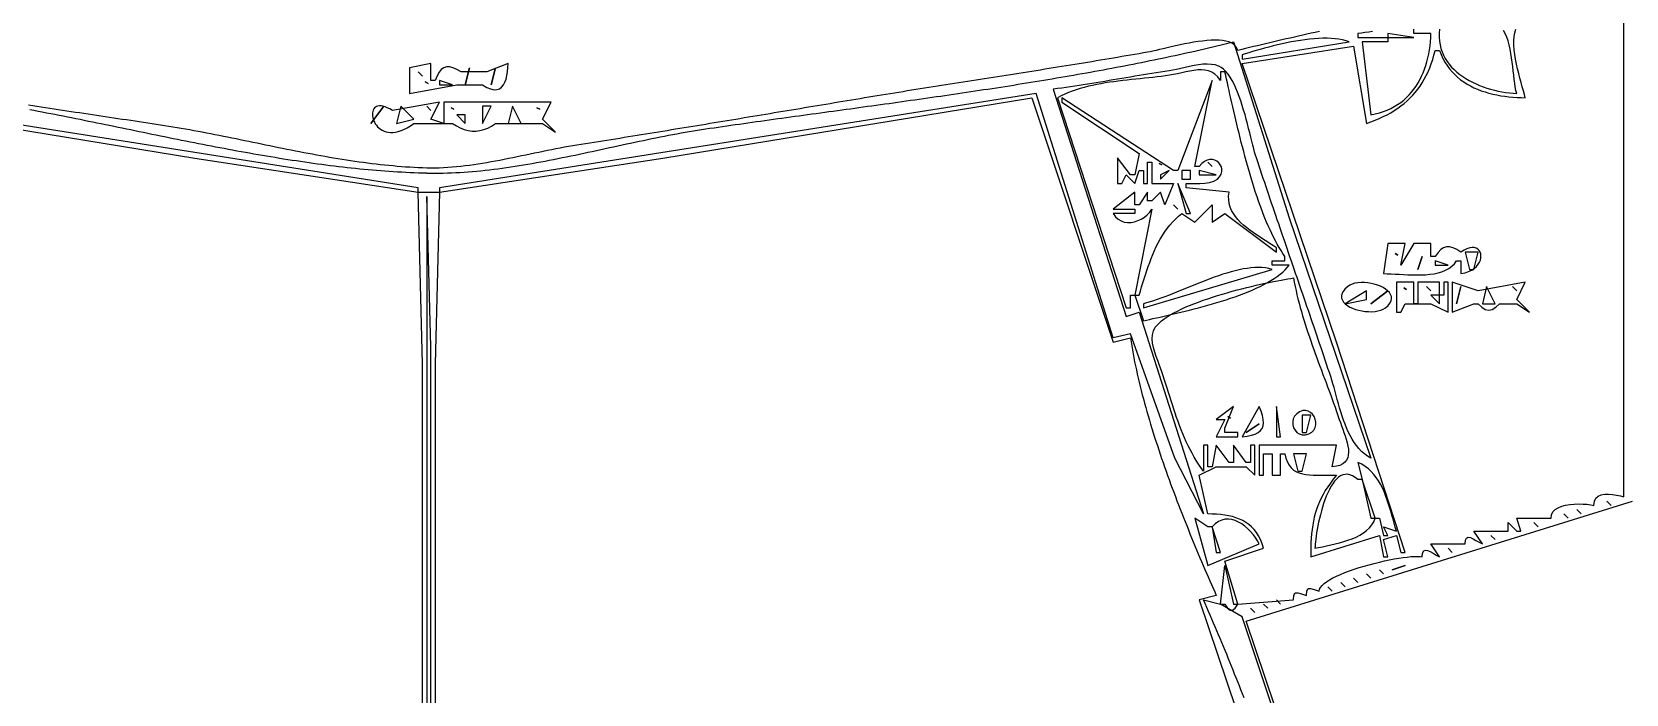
# Model space of a CAD drawing. Extents: x 0 to 1224, y 0 to 792.
# Drawn here: x 553 to 924.5, y 396 to 550.3 of the extents above; entities that cross this region are included whole.
import ezdxf

# ---------------------------------------------------------------- set-up
doc = ezdxf.new("R2010")
doc.units = 0
doc.layers.add('C7', color=7, linetype='CONTINUOUS')

msp = doc.modelspace()

# ---------------------------------------------------------------- linework, layer by layer
at = {"layer": 'C7'}
for points in [[(853.6667, 358), (835, 414), (830, 417), (831, 417), (831.6364, 416.0371), (832.2182, 415.5556), (832.7817, 415.5556), (833.3635, 416.0371), (834, 417), (847, 418), (847.0994, 419.0983), (847.4182, 419.5813), (847.9874, 419.6151), (848.8377, 419.3659), (850, 419), (850.0994, 420.0983), (850.4183, 420.5813), (850.9875, 420.6151), (851.8378, 420.3659), (853, 420), (853.0743, 420.4325), (853.2909, 420.8699), (853.6399, 421.3101), (854.1118, 421.7515), (854.6967, 422.1922), (855.385, 422.6304), (856.1669, 423.0644), (857.0327, 423.4922), (857.9726, 423.9122), (858.9771, 424.3225), (860.0363, 424.7214), (861.1405, 425.1069), (862.28, 425.4774), (863.4451, 425.831), (864.6261, 426.1659), (865.8132, 426.4803), (866.9968, 426.7724), (868.167, 427.0405), (869.3142, 427.2826), (870.4288, 427.4971), (871.5008, 427.6821), (872.5207, 427.8357), (873.4787, 427.9563), (874.365, 428.0421), (875.1701, 428.0911), (875.884, 428.1016), (876.4972, 428.0718), (877, 428), (877.0881, 428.8893), (877.3379, 429.3845), (877.7275, 429.5554), (878.2347, 429.4723), (878.8375, 429.2051), (879.514, 428.8239), (880.2422, 428.3989), (881, 428), (879, 431), (887, 431), (887.0881, 431.8893), (887.3379, 432.3845), (887.7275, 432.5554), (888.2347, 432.4723), (888.8375, 432.2051), (889.514, 431.8239), (890.2422, 431.3989), (891, 431), (889, 434), (897, 434), (897, 436), (899, 434), (900, 434), (899, 437), (907, 437), (907.1195, 437.7921), (907.4582, 438.4578), (907.9857, 439.0062), (908.6718, 439.446), (909.4864, 439.7864), (910.3991, 440.0361), (911.3798, 440.2043), (912.3984, 440.2997), (913.4244, 440.3314), (914.4278, 440.3084), (915.3784, 440.2395), (916.2458, 440.1337), (917, 440), (917.1242, 440.9392), (917.4729, 441.641), (918.0099, 442.1328), (918.699, 442.442), (919.504, 442.596), (920.3886, 442.6224), (921.3167, 442.5485), (922.2521, 442.4018), (923.1586, 442.2098), (924, 442), (924, 557)], [(853.0487, 550.444), (852.0659, 550.228), (851.0857, 550.0109), (850.1082, 549.793), (849.1335, 549.5742), (848.1618, 549.3546), (847.1931, 549.1343), (846.2276, 548.9132), (845.2652, 548.6915), (844.3061, 548.4692), (843.3504, 548.2464), (842.3982, 548.0231), (841.4495, 547.7993), (840.5046, 547.5752), (839.5633, 547.3507), (838.6259, 547.126), (837.6925, 546.901), (836.7631, 546.6758), (835.8378, 546.4506), (834.9167, 546.2253), (834, 546), (833.8073, 546.5644), (833.497, 547.0436), (833.0779, 547.4426), (832.5582, 547.766), (831.9467, 548.0189), (831.2518, 548.206), (830.4821, 548.3322), (829.6461, 548.4023), (828.7524, 548.4212), (827.8095, 548.3938), (826.8259, 548.3249), (825.8102, 548.2194), (824.7709, 548.082), (823.7166, 547.9177), (822.6557, 547.7313), (821.597, 547.5277), (820.5487, 547.3117), (819.5197, 547.0882), (818.5182, 546.862), (817.553, 546.6379), (816.6325, 546.4209), (815.7653, 546.2158), (814.9599, 546.0274), (814.2248, 545.8605), (813.5687, 545.7202), (813, 545.6111)], [(857.6666, 460), (857.9126, 459.2916), (858.1847, 458.5469), (858.4704, 457.7748), (858.7573, 456.9843), (859.0332, 456.1842), (859.2857, 455.3837), (859.5025, 454.5916), (859.6712, 453.8169), (859.7794, 453.0685), (859.815, 452.3556), (859.7654, 451.6869), (859.6185, 451.0715), (859.3618, 450.5183), (858.9829, 450.0364), (858.4697, 449.6346), (857.8097, 449.322), (856.9905, 449.1074), (856, 449), (857, 454), (839, 454), (839, 447), (840, 447), (840, 452), (842, 452), (842, 447), (844, 447), (844, 452), (845, 452), (845.2355, 450.9591), (845.5627, 450.0744), (845.9751, 449.3334), (846.466, 448.7235), (847.0289, 448.2321), (847.6572, 447.8466), (848.3442, 447.5544), (849.0835, 447.343), (849.8684, 447.1998), (850.6923, 447.1122), (851.5487, 447.0677), (852.431, 447.0536), (853.3326, 447.0574), (854.2468, 447.0665), (855.1672, 447.0684), (856.0871, 447.0504), (857, 447), (856.2591, 446.0913), (855.5802, 445.1946), (854.9607, 444.3072), (854.3979, 443.4264), (853.8893, 442.5494), (853.4324, 441.6735), (853.0244, 440.796), (852.6628, 439.9142), (852.345, 439.0253), (852.0685, 438.1265), (851.8306, 437.2153), (851.6287, 436.2888), (851.4603, 435.3443), (851.3227, 434.3791), (851.2134, 433.3904), (851.1298, 432.3756), (851.0692, 431.3318), (851.0291, 430.2565), (851.0069, 429.1467), (851, 428), (867, 433), (868, 428), (869, 428), (868, 432), (871, 433), (872, 429), (873, 429), (857.0031, 478), (835, 543), (861, 547), (864, 529), (865.0244, 529.3652), (866.0154, 529.7508), (866.9732, 530.1576), (867.898, 530.5864), (868.7899, 531.0379), (869.649, 531.5128), (870.4757, 532.012), (871.27, 532.5361), (872.0322, 533.086), (872.7624, 533.6624), (873.4608, 534.266), (874.1275, 534.8975), (874.7629, 535.5579), (875.3669, 536.2477), (875.9399, 536.9679), (876.482, 537.719), (876.9934, 538.5019), (877.4742, 539.3174), (877.9247, 540.1661), (878.345, 541.0489), (878.7353, 541.9665), (879.0957, 542.9196), (879.4265, 543.9091), (879.7279, 544.9356), (880, 546), (881, 546), (881.3731, 545.0468), (881.7951, 544.1462), (882.2637, 543.2967), (882.7769, 542.4972), (883.3325, 541.7463), (883.9283, 541.0429), (884.5622, 540.3857), (885.2321, 539.7734), (885.9357, 539.2047), (886.6711, 538.6785), (887.4361, 538.1934), (888.2284, 537.7481), (889.046, 537.3416), (889.8867, 536.9723), (890.7484, 536.6393), (891.6289, 536.341), (892.5262, 536.0764), (893.438, 535.8442), (894.3622, 535.643), (895.2967, 535.4717), (896.2394, 535.3289), (897.1881, 535.2135), (898.1406, 535.1241), (899.0948, 535.0596), (900.0487, 535.0186), (901, 535), (900.8026, 535.7657), (900.571, 536.6168), (900.3142, 537.5414), (900.0412, 538.5279), (899.761, 539.5647), (899.4826, 540.6401), (899.215, 541.7424), (898.9673, 542.86), (898.7484, 543.9813), (898.5674, 545.0945), (898.4332, 546.188), (898.3549, 547.2502), (898.3416, 548.2694), (898.4021, 549.2339), (898.5455, 550.132), (898.7809, 550.9522)], [(862, 550), (862, 549), (869, 549), (869, 548), (863, 548), (865, 531), (866.0181, 531.2119), (866.9938, 531.4704), (867.9276, 531.774), (868.8199, 532.1213), (869.6712, 532.5109), (870.482, 532.9416), (871.2527, 533.4118), (871.9837, 533.9203), (872.6757, 534.4656), (873.3289, 535.0465), (873.9439, 535.6614), (874.5212, 536.309), (875.0612, 536.988), (875.5643, 537.697), (876.031, 538.4346), (876.4619, 539.1994), (876.8573, 539.9901), (877.2177, 540.8052), (877.5436, 541.6434), (877.8355, 542.5034), (878.0938, 543.3837), (878.3189, 544.283), (878.5114, 545.1998), (878.6716, 546.1329), (878.8002, 547.0808), (878.8974, 548.0422), (878.9639, 549.0157), (879, 550), (875, 550), (875, 551)], [(865.393, 550.4516), (864.5094, 550.3044), (863.6483, 550.1787), (862.8113, 550.0765), (862, 550)], [(869, 550), (869, 549), (875, 549), (869, 550)], [(881, 551), (880.9229, 550.0254), (880.9224, 549.0854), (880.9953, 548.1798), (881.1383, 547.3084), (881.3482, 546.4711), (881.6218, 545.6675), (881.9561, 544.8976), (882.3476, 544.161), (882.7933, 543.4577), (883.29, 542.7873), (883.8344, 542.1498), (884.4234, 541.5448), (885.0538, 540.9722), (885.7223, 540.4319), (886.4257, 539.9235), (887.161, 539.4469), (887.9248, 539.0019), (888.714, 538.5883), (889.5254, 538.2059), (890.3558, 537.8544), (891.2019, 537.5338), (892.0607, 537.2437), (892.9288, 536.984), (893.8031, 536.7545), (894.6804, 536.555), (895.5575, 536.3852), (896.4312, 536.245), (897.2983, 536.1342), (898.1556, 536.0526), (899, 536), (898.8313, 536.7158), (898.6844, 537.5082), (898.554, 538.3665), (898.4347, 539.28), (898.3214, 540.2383), (898.2086, 541.2306), (898.0912, 542.2465), (897.9639, 543.2752), (897.8213, 544.3062), (897.6582, 545.329), (897.4693, 546.3328), (897.2493, 547.3071), (896.993, 548.2414), (896.6951, 549.1249), (896.3502, 549.9471), (895.9531, 550.6975)], [(710, 527.7283), (710.9822, 527.8726), (711.9653, 528.0164), (712.9491, 528.1596), (713.9336, 528.3024), (714.9189, 528.4446), (715.9048, 528.5864), (716.8915, 528.7277), (717.8788, 528.8685), (718.8668, 529.009), (719.8555, 529.1491), (720.8448, 529.2888), (721.8347, 529.4281), (722.8252, 529.5671), (723.8163, 529.7058), (724.808, 529.8443), (725.8002, 529.9825), (726.793, 530.1204), (727.7862, 530.2581), (728.7801, 530.3956), (729.7744, 530.533), (730.7692, 530.6701), (731.7644, 530.8072), (732.7601, 530.9441), (733.7563, 531.081), (734.7529, 531.2178), (735.7498, 531.3545), (736.7472, 531.4912), (737.745, 531.6279), (738.7431, 531.7647), (739.7415, 531.9014), (740.7403, 532.0383), (741.7395, 532.1752), (742.7389, 532.3122), (743.7386, 532.4493), (744.7386, 532.5866), (745.7388, 532.7241), (746.7393, 532.8617), (747.74, 532.9996), (748.7409, 533.1376), (749.742, 533.276), (750.7433, 533.4146), (751.7447, 533.5535), (752.7464, 533.6927), (753.7481, 533.8323), (754.75, 533.9722), (755.752, 534.1125), (756.754, 534.2532), (757.7562, 534.3944), (758.7584, 534.536), (759.7606, 534.678), (760.7629, 534.8206), (761.7652, 534.9636), (762.7675, 535.1072), (763.7698, 535.2514), (764.7721, 535.3961), (765.7743, 535.5414), (766.7765, 535.6873), (767.7786, 535.8339), (768.7806, 535.9812), (769.7825, 536.1291), (770.7842, 536.2777), (771.7859, 536.4271), (772.7874, 536.5772), (773.7887, 536.728), (774.7899, 536.8797), (775.7908, 537.0322), (776.7916, 537.1855), (777.7921, 537.3396), (778.7924, 537.4947), (779.7924, 537.6506), (780.7922, 537.8075), (781.7917, 537.9653), (782.7908, 538.124), (783.7897, 538.2838), (784.7882, 538.4445), (785.7864, 538.6063), (786.7843, 538.7691), (787.7817, 538.933), (788.7788, 539.098), (789.7755, 539.2641), (790.7717, 539.4313), (791.7675, 539.5997), (792.7629, 539.7693), (793.7578, 539.94), (794.7522, 540.112), (795.7461, 540.2852), (796.7395, 540.4597), (797.7324, 540.6355), (798.7248, 540.8126), (799.7166, 540.991), (800.7078, 541.1707), (801.6984, 541.3519), (802.6885, 541.5344), (803.6779, 541.7183), (804.6667, 541.9037), (805.6548, 542.0905), (806.6423, 542.2788), (807.6291, 542.4686), (808.6152, 542.6599), (809.6007, 542.8528), (810.5854, 543.0472), (811.5693, 543.2432), (812.5525, 543.4408), (813.535, 543.6401), (814.5166, 543.841), (815.4975, 544.0435), (816.4776, 544.2478), (817.4568, 544.4538), (818.4352, 544.6615), (819.4127, 544.8709), (820.3894, 545.0822), (821.3652, 545.2952), (822.34, 545.5101), (823.314, 545.7268), (824.287, 545.9454), (825.2591, 546.1658), (826.2303, 546.3882), (827.2004, 546.6125), (828.1696, 546.8387), (829.1377, 547.0669), (830.1048, 547.2971), (831.0709, 547.5294), (832.036, 547.7636), (833, 548), (846, 507), (865, 451), (864.2328, 451.462), (863.5185, 451.9902), (862.8543, 452.5799), (862.2372, 453.2263), (861.6644, 453.9248), (861.133, 454.6705), (860.6402, 455.4588), (860.1831, 456.2849), (859.7589, 457.1442), (859.3646, 458.0317), (858.9975, 458.943), (858.6546, 459.8731), (858.3332, 460.8174), (858.0303, 461.7712), (857.7431, 462.7297), (857.4687, 463.6881), (857.2042, 464.6419), (856.9469, 465.5861), (856.6938, 466.5162), (856.4421, 467.4274), (856.1889, 468.3148), (855.9314, 469.174), (855.6667, 470)], [(835, 545), (835, 544), (860, 548), (859.2405, 548.2605), (858.433, 548.4709), (857.5815, 548.6337), (856.6899, 548.7512), (855.7622, 548.8261), (854.8024, 548.8609), (853.8145, 548.8581), (852.8025, 548.8202), (851.7703, 548.7496), (850.7219, 548.649), (849.6614, 548.5208), (848.5926, 548.3676), (847.5197, 548.1918), (846.4465, 547.9961), (845.377, 547.7828), (844.3153, 547.5545), (843.2653, 547.3137), (842.231, 547.063), (841.2164, 546.8048), (840.2255, 546.5416), (839.2622, 546.2761), (838.3305, 546.0106), (837.4345, 545.7478), (836.5781, 545.49), (835.7652, 545.2399), (835, 545)], [(641, 542), (641, 536), (652, 538), (658, 538), (659.0089, 537.4044), (659.9035, 537.0343), (660.6899, 536.8727), (661.3745, 536.9026), (661.9636, 537.1072), (662.4637, 537.4694), (662.8809, 537.9725), (663.2216, 538.5994), (663.4923, 539.3333), (663.6991, 540.1572), (663.8484, 541.0543), (663.9466, 542.0075), (664, 543), (659, 541), (658, 541), (653, 541), (652.0198, 541.5918), (651.133, 541.9894), (650.3331, 542.1886), (649.6136, 542.1857), (648.9682, 541.9765), (648.3906, 541.5573), (647.8742, 540.9241), (647.4128, 540.073), (647, 539), (646, 539), (646, 543), (641, 542)], [(813, 545.611), (812.0026, 545.436), (811.0051, 545.262), (810.0073, 545.0889), (809.0094, 544.9166), (808.0113, 544.7453), (807.0131, 544.5748), (806.0146, 544.4051), (805.0161, 544.2362), (804.0173, 544.068), (803.0184, 543.9006), (802.0194, 543.7339), (801.0202, 543.568), (800.0209, 543.4026), (799.0214, 543.2379), (798.0218, 543.0739), (797.0222, 542.9104), (796.0223, 542.7475), (795.0224, 542.5851), (794.0224, 542.4233), (793.0223, 542.2619), (792.0221, 542.101), (791.0217, 541.9406), (790.0214, 541.7805), (789.0209, 541.6209), (788.0203, 541.4616), (787.0197, 541.3027), (786.0191, 541.1441), (785.0183, 540.9858), (784.0175, 540.8278), (783.0167, 540.67), (782.0158, 540.5124), (781.0149, 540.355), (780.014, 540.1978), (779.013, 540.0408), (778.012, 539.8839), (777.011, 539.727), (776.01, 539.5702), (775.009, 539.4135), (774.0079, 539.2568), (773.0069, 539.1001), (772.0059, 538.9434), (771.0049, 538.7866), (770.0039, 538.6298), (769.003, 538.4728), (768.002, 538.3157), (767.0012, 538.1585), (766.0003, 538.0011), (764.9995, 537.8434), (763.9988, 537.6856), (762.9981, 537.5275), (761.9974, 537.3691), (760.9969, 537.2105), (759.9964, 537.0515), (758.996, 536.8921), (757.9956, 536.7324), (756.9954, 536.5723), (755.9952, 536.4118), (754.9952, 536.2508), (753.9952, 536.0893), (752.9954, 535.9274), (751.9957, 535.7649), (750.996, 535.6019), (749.9966, 535.4383), (748.9972, 535.2741), (747.998, 535.1093), (746.9989, 534.9438), (746, 534.7777), (745.0002, 534.611), (744.0005, 534.4443), (743.0007, 534.2776), (742.001, 534.1108), (741.0014, 533.944), (740.0017, 533.7772), (739.002, 533.6104), (738.0024, 533.4436), (737.0028, 533.2768), (736.0031, 533.1099), (735.0035, 532.9431), (734.0039, 532.7763), (733.0043, 532.6095), (732.0047, 532.4428), (731.0051, 532.276), (730.0055, 532.1093), (729.0059, 531.9427), (728.0063, 531.7761), (727.0067, 531.6095), (726.0071, 531.443), (725.0075, 531.2766), (724.0079, 531.1102), (723.0083, 530.944), (722.0087, 530.7778), (721.009, 530.6116), (720.0094, 530.4456), (719.0097, 530.2797), (718.0101, 530.1139), (717.0104, 529.9481), (716.0107, 529.7825), (715.011, 529.6171), (714.0112, 529.4517), (713.0115, 529.2865), (712.0117, 529.1214), (711.0119, 528.9565), (710.0121, 528.7917), (709.0122, 528.627), (708.0123, 528.4625), (707.0124, 528.2982), (706.0125, 528.1341), (705.0125, 527.9701), (704.0125, 527.8063), (703.0125, 527.6427), (702.0124, 527.4793), (701.0123, 527.3161), (700.0122, 527.1531), (699.012, 526.9903), (698.0118, 526.8277), (697.0116, 526.6653), (696.0113, 526.5032), (695.011, 526.3413), (694.0106, 526.1796), (693.0102, 526.0182), (692.0097, 525.857), (691.0092, 525.6961), (690.0086, 525.5354), (689.008, 525.375), (688.0073, 525.2149), (687.0066, 525.0551), (686.0058, 524.8955), (685.005, 524.7362), (684.0041, 524.5772), (683.0031, 524.4186), (682.0021, 524.2602), (681.0011, 524.1021), (680, 523.9444), (679.0369, 523.7882), (678.068, 523.6225), (677.0937, 523.4482), (676.1142, 523.2661), (675.1299, 523.0772), (674.1411, 522.8824), (673.1482, 522.6824), (672.1515, 522.4782), (671.1513, 522.2707), (670.1479, 522.0608), (669.1416, 521.8494), (668.1329, 521.6373), (667.122, 521.4254), (666.1093, 521.2146), (665.095, 521.0058), (664.0796, 520.7998), (663.0633, 520.5977), (662.0465, 520.4002), (661.0295, 520.2082), (660.0126, 520.0226), (658.9962, 519.8444), (657.9806, 519.6743), (656.9661, 519.5133), (655.953, 519.3623), (654.9418, 519.2221), (653.9327, 519.0936), (652.926, 518.9777), (651.922, 518.8754), (650.9212, 518.7874), (649.9238, 518.7147), (648.9302, 518.6581), (647.9407, 518.6186), (646.9556, 518.597), (645.9752, 518.5942), (645, 518.6111)], [(855.6666, 470), (855.3448, 470.9643), (855.0224, 471.9283), (854.6994, 472.8922), (854.3759, 473.8558), (854.0518, 474.8192), (853.7272, 475.7825), (853.4021, 476.7455), (853.0766, 477.7083), (852.7506, 478.671), (852.4243, 479.6335), (852.0975, 480.5959), (851.7703, 481.5581), (851.4428, 482.5202), (851.115, 483.4822), (850.7869, 484.444), (850.4585, 485.4058), (850.1299, 486.3674), (849.801, 487.3289), (849.472, 488.2904), (849.1427, 489.2518), (848.8133, 490.2132), (848.4838, 491.1745), (848.1542, 492.1357), (847.8244, 493.0969), (847.4947, 494.0581), (847.1648, 495.0193), (846.835, 495.9805), (846.5052, 496.9417), (846.1754, 497.9029), (845.8457, 498.8641), (845.5161, 499.8254), (845.1866, 500.7867), (844.8572, 501.748), (844.5279, 502.7094), (844.1988, 503.6709), (843.87, 504.6324), (843.5413, 505.5941), (843.213, 506.5558), (842.8848, 507.5177), (842.557, 508.4796), (842.2295, 509.4417), (841.9024, 510.404), (841.5756, 511.3663), (841.2492, 512.3288), (840.9232, 513.2915), (840.5977, 514.2544), (840.2726, 515.2174), (839.948, 516.1806), (839.624, 517.1441), (839.3004, 518.1077), (838.9774, 519.0716), (838.655, 520.0356), (838.3333, 521), (838.1385, 521.62), (837.937, 522.3241), (837.7282, 523.1039), (837.511, 523.9509), (837.2848, 524.8567), (837.0486, 525.8128), (836.8017, 526.8109), (836.5432, 527.8426), (836.2723, 528.8994), (835.9882, 529.9729), (835.6901, 531.0548), (835.3771, 532.1365), (835.0484, 533.2096), (834.7032, 534.2658), (834.3407, 535.2966), (833.96, 536.2936), (833.5603, 537.2484), (833.1408, 538.1526), (832.7007, 538.9978), (832.2392, 539.7754), (831.7554, 540.4772), (831.2485, 541.0947), (830.7177, 541.6195), (830.1621, 542.0431), (829.581, 542.3572), (828.7538, 542.6303), (827.8555, 542.7817), (826.8997, 542.8279), (825.9003, 542.7857), (824.8713, 542.6719), (823.8264, 542.503), (822.7795, 542.2959), (821.7445, 542.0673), (820.7352, 541.8338), (819.7654, 541.6122), (818.849, 541.4192), (818, 541.2716), (816.9993, 541.1222), (815.9989, 540.9694), (814.9989, 540.8133), (813.9991, 540.6545), (812.9995, 540.4931), (812.0002, 540.3295), (811.0009, 540.1641), (810.0018, 539.9972), (809.0028, 539.8292), (808.0039, 539.6604), (807.005, 539.4912), (806.0061, 539.3218), (805.0071, 539.1526), (804.0081, 538.9841), (803.009, 538.8164), (802.0098, 538.65), (801.0103, 538.4852), (800.0107, 538.3223), (799.0109, 538.1617), (798.0108, 538.0037), (797.0104, 537.8487), (796.0096, 537.697), (795.0086, 537.5489), (794.0071, 537.4048), (793.0052, 537.2651), (792.0028, 537.13), (791, 537), (808, 484), (811, 485), (826, 438), (819.3333, 451), (809, 480), (805, 479), (787, 536), (648, 514), (648, 513), (700, 520.9197), (786, 535), (805, 478), (809, 479), (809.1391, 478.0881), (809.2879, 477.1701), (809.4462, 476.2463), (809.6137, 475.3169), (809.7904, 474.3821), (809.976, 473.4422), (810.1704, 472.4975), (810.3732, 471.548), (810.5844, 470.5941), (810.8037, 469.6361), (811.031, 468.674), (811.266, 467.7083), (811.5085, 466.739), (811.7585, 465.7665), (812.0156, 464.791), (812.2796, 463.8127), (812.5505, 462.8318), (812.828, 461.8486), (813.1118, 460.8634), (813.4019, 459.8762), (813.6979, 458.8875), (813.9998, 457.8974), (814.3073, 456.9061), (814.6203, 455.9139), (814.9384, 454.921), (815.2617, 453.9277), (815.5897, 452.9341), (815.9225, 451.9406), (816.2597, 450.9474), (816.6011, 449.9546), (816.9467, 448.9625), (817.2961, 447.9714), (817.6492, 446.9815), (818.0058, 445.9931), (818.3657, 445.0062), (818.7288, 444.0213), (819.0947, 443.0385), (819.4634, 442.0581), (819.8346, 441.0803), (820.2081, 440.1053), (820.5838, 439.1333), (820.9614, 438.1647), (821.3408, 437.1996), (821.7218, 436.2382), (822.1041, 435.2809), (822.4876, 434.3278), (822.8721, 433.3792), (823.2574, 432.4352), (823.6432, 431.4962), (824.0295, 430.5624), (824.416, 429.634), (824.8025, 428.7112), (825.1888, 427.7943), (825.5748, 426.8835), (825.9602, 425.9791), (826.3449, 425.0812), (826.7285, 424.1902), (827.1111, 423.3061), (827.4923, 422.4294), (827.872, 421.5602), (828.25, 420.6987), (828.626, 419.8452), (829, 419), (825, 418), (883.0031, 246)], [(643, 541), (644, 540), (643, 541)], [(648, 539), (648, 538), (651, 538), (648, 539)], [(655, 542), (654, 538), (655, 542)], [(661, 542), (660, 538), (661, 542)], [(792, 535), (808, 486), (809, 486), (809, 489), (810, 489), (812, 483), (812.7031, 483.1612), (813.4509, 483.3305), (814.2406, 483.5081), (815.0691, 483.6939), (815.9338, 483.8883), (816.8317, 484.0913), (817.7599, 484.303), (818.7157, 484.5237), (819.6961, 484.7535), (820.6983, 484.9924), (821.7194, 485.2407), (822.7566, 485.4984), (823.807, 485.7658), (824.8678, 486.043), (825.936, 486.3301), (827.0089, 486.6273), (828.0836, 486.9346), (829.1572, 487.2523), (830.2269, 487.5806), (831.2897, 487.9194), (832.343, 488.269), (833.3836, 488.6295), (834.409, 489.0011), (835.4161, 489.3839), (836.4021, 489.7781), (837.3641, 490.1837), (838.2993, 490.601), (839.2049, 491.0301), (840.0779, 491.471), (840.9156, 491.9241), (841.715, 492.3893), (842.4733, 492.8669), (843.1877, 493.357), (843.8552, 493.8598), (844.4731, 494.3753), (845.0384, 494.9037), (845.5483, 495.4452), (846, 496), (842, 496), (842, 497), (845, 497), (845, 498), (844.5361, 498.6738), (844.0805, 499.3797), (843.6331, 500.1163), (843.1938, 500.8823), (842.7624, 501.6763), (842.3389, 502.497), (841.9232, 503.3431), (841.5153, 504.2132), (841.1149, 505.1059), (840.7221, 506.0199), (840.3367, 506.954), (839.9586, 507.9066), (839.5878, 508.8765), (839.2241, 509.8624), (838.8675, 510.8629), (838.5179, 511.8766), (838.1751, 512.9022), (837.8392, 513.9384), (837.5099, 514.9839), (837.1872, 516.0372), (836.8711, 517.097), (836.5614, 518.162), (836.258, 519.2309), (835.9608, 520.3023), (835.6698, 521.3748), (835.3849, 522.4472), (835.1059, 523.518), (834.8328, 524.586), (834.5655, 525.6497), (834.3039, 526.7079), (834.0478, 527.7592), (833.7973, 528.8022), (833.5522, 529.8357), (833.3124, 530.8582), (833.0779, 531.8684), (832.8484, 532.865), (832.6241, 533.8467), (832.4047, 534.812), (832.1901, 535.7597), (831.9804, 536.6884), (831.7753, 537.5968), (831.5748, 538.4835), (831.3788, 539.3471), (831.1872, 540.1864), (831, 541), (830, 541), (830, 539), (829.3507, 539.8444), (828.6605, 540.4921), (827.9317, 540.9633), (827.1665, 541.2781), (826.3669, 541.4565), (825.5353, 541.5187), (824.6737, 541.4848), (823.7845, 541.3748), (822.8698, 541.209), (821.9318, 541.0074), (820.9727, 540.7901), (819.9947, 540.5772), (819, 540.3889), (818.0787, 540.2409), (817.1408, 540.1043), (816.1879, 539.9773), (815.2215, 539.8583), (814.2432, 539.7456), (813.2544, 539.6375), (812.2568, 539.5323), (811.2519, 539.4283), (810.2412, 539.3238), (809.2263, 539.2171), (808.2087, 539.1066), (807.19, 538.9905), (806.1717, 538.8672), (805.1554, 538.7349), (804.1426, 538.592), (803.1349, 538.4369), (802.1338, 538.2677), (801.1408, 538.0829), (800.1576, 537.8806), (799.1856, 537.6593), (798.2263, 537.4173), (797.2815, 537.1528), (796.3525, 536.8642), (795.4409, 536.5497), (794.5483, 536.2078), (793.6763, 535.8366), (792.8263, 535.4346), (792, 535)], [(828, 539), (820, 518), (819, 518), (811, 523.2222), (793, 535), (793, 534), (811, 522), (810, 517), (809, 517), (806, 521), (806, 515), (807, 515), (808, 517), (810, 515), (811, 518), (812, 518), (812, 515), (813, 515), (813, 520), (814, 520), (814, 515), (819, 515), (817, 510), (816, 513), (814, 511), (813, 511), (813, 513), (811, 510), (810, 510), (810, 513), (805, 509), (810, 509), (810, 508), (805, 508), (805.5309, 507.2523), (806.1469, 506.6799), (806.832, 506.2723), (807.5705, 506.0193), (808.3463, 505.9106), (809.1438, 505.9358), (809.9471, 506.0848), (810.7403, 506.3472), (811.5075, 506.7127), (812.2329, 507.171), (812.9007, 507.7119), (813.495, 508.3249), (814, 509), (810, 489), (811, 489), (811.3028, 489.9404), (811.603, 490.8883), (811.903, 491.8414), (812.2055, 492.7976), (812.5131, 493.7546), (812.8282, 494.7101), (813.1534, 495.6621), (813.4914, 496.6082), (813.8447, 497.5462), (814.2159, 498.474), (814.6075, 499.3893), (815.0222, 500.2899), (815.4624, 501.1735), (815.9308, 502.0381), (816.4299, 502.8813), (816.9623, 503.7009), (817.5306, 504.4948), (818.1373, 505.2607), (818.785, 505.9963), (819.4763, 506.6996), (820.2138, 507.3682), (821, 508), (824, 506), (828, 510), (828, 506), (831, 508), (843, 499), (843, 500), (842.3033, 500.4857), (841.5669, 500.9764), (840.8, 501.4741), (840.0118, 501.9809), (839.2114, 502.4988), (838.4081, 503.0299), (837.6111, 503.5761), (836.8294, 504.1397), (836.0725, 504.7227), (835.3493, 505.327), (834.6691, 505.9548), (834.0412, 506.6081), (833.4746, 507.289), (832.9787, 507.9995), (832.5625, 508.7417), (832.2353, 509.5176), (832.0062, 510.3293), (831.8845, 511.1789), (831.8794, 512.0685), (832, 513), (822, 514), (822, 515), (822.9682, 515.0255), (824.0533, 515.0116), (825.1987, 515.0066), (826.3479, 515.0585), (827.4443, 515.2156), (828.4315, 515.5259), (829.253, 516.0378), (829.7782, 516.599), (830.1172, 517.1815), (830.2861, 517.7686), (830.3015, 518.3431), (830.1795, 518.8883), (829.9365, 519.3871), (829.5889, 519.8227), (829.153, 520.1781), (828.645, 520.4365), (828.0814, 520.5808), (827.4785, 520.5942), (826.8525, 520.4597), (826.2199, 520.1605), (825.5969, 519.6795), (825, 519), (824, 519), (828, 539)], [(505, 535), (591, 520.9197), (643, 513), (643, 514), (504, 536)], [(644.6667, 538.6667), (645.3333, 538.3333), (644.6667, 538.6667)], [(645, 518.611), (644.022, 518.6424), (643.0432, 518.6824), (642.0634, 518.7307), (641.0827, 518.787), (640.1013, 518.8512), (639.119, 518.9231), (638.136, 519.0023), (637.1522, 519.0888), (636.1677, 519.1822), (635.1826, 519.2825), (634.1969, 519.3893), (633.2106, 519.5024), (632.2237, 519.6217), (631.2363, 519.7469), (630.2484, 519.8778), (629.2601, 520.0141), (628.2714, 520.1558), (627.2824, 520.3025), (626.2929, 520.454), (625.3032, 520.6101), (624.3132, 520.7707), (623.323, 520.9354), (622.3326, 521.1041), (621.3421, 521.2766), (620.3514, 521.4525), (619.3606, 521.6319), (618.3698, 521.8143), (617.379, 521.9996), (616.3882, 522.1876), (615.3974, 522.3781), (614.4067, 522.5708), (613.4162, 522.7655), (612.4258, 522.9621), (611.4357, 523.1602), (610.4457, 523.3598), (609.4561, 523.5605), (608.4667, 523.7621), (607.4777, 523.9645), (606.489, 524.1674), (605.5008, 524.3706), (604.513, 524.5739), (603.5257, 524.7771), (602.539, 524.9799), (601.5528, 525.1822), (600.5671, 525.3837), (599.5821, 525.5842), (598.5978, 525.7834), (597.6141, 525.9813), (596.6312, 526.1775), (595.6491, 526.3719), (594.6678, 526.5642), (593.6873, 526.7542), (592.7077, 526.9418), (591.729, 527.1266), (590.7512, 527.3084), (589.7744, 527.4872), (588.7987, 527.6625), (587.824, 527.8343), (586.8504, 528.0023), (585.8779, 528.1662), (584.9066, 528.326), (583.9365, 528.4813), (582.9676, 528.6319), (582, 528.7777), (581.0077, 528.9247), (580.0154, 529.0718), (579.023, 529.219), (578.0305, 529.3663), (577.038, 529.5137), (576.0453, 529.6612), (575.0526, 529.8087), (574.0597, 529.9564), (573.0668, 530.1042), (572.0739, 530.2522), (571.0808, 530.4002), (570.0877, 530.5484), (569.0945, 530.6966), (568.1012, 530.845), (567.1079, 530.9936), (566.1145, 531.1423), (565.1211, 531.2911), (564.1276, 531.4401), (563.1341, 531.5892), (562.1405, 531.7384), (561.1468, 531.8878), (560.1531, 532.0374), (559.1594, 532.1872), (558.1656, 532.3371), (557.1718, 532.4871), (556.1779, 532.6374), (555.184, 532.7878), (554.1901, 532.9384), (553.1962, 533.0892), (552.2022, 533.2402)], [(552.5115, 532.2513), (553.4836, 532.0694), (554.4565, 531.8857), (555.4303, 531.7003), (556.4048, 531.5134), (557.3801, 531.325), (558.3562, 531.1351), (559.333, 530.9439), (560.3105, 530.7513), (561.2887, 530.5576), (562.2676, 530.3627), (563.2472, 530.1668), (564.2274, 529.9698), (565.2082, 529.772), (566.1896, 529.5732), (567.1716, 529.3738), (568.1542, 529.1736), (569.1374, 528.9728), (570.121, 528.7714), (571.1052, 528.5695), (572.0899, 528.3673), (573.075, 528.1647), (574.0606, 527.9619), (575.0466, 527.7588), (576.0331, 527.5557), (577.0199, 527.3525), (578.0072, 527.1494), (578.9948, 526.9464), (579.9827, 526.7435), (580.9709, 526.541), (581.9595, 526.3387), (582.9483, 526.1369), (583.9374, 525.9355), (584.9268, 525.7347), (585.9164, 525.5345), (586.9062, 525.335), (587.8962, 525.1363), (588.8863, 524.9384), (589.8767, 524.7415), (590.8671, 524.5455), (591.8577, 524.3506), (592.8483, 524.1569), (593.8391, 523.9644), (594.8299, 523.7731), (595.8207, 523.5833), (596.8116, 523.3948), (597.8025, 523.2079), (598.7933, 523.0226), (599.7841, 522.8389), (600.7749, 522.6569), (601.7656, 522.4768), (602.7562, 522.2985), (603.7467, 522.1222), (604.7371, 521.9479), (605.7273, 521.7757), (606.7174, 521.6057), (607.7072, 521.4379), (608.6969, 521.2725), (609.6864, 521.1094), (610.6756, 520.9488), (611.6645, 520.7908), (612.6532, 520.6354), (613.6415, 520.4826), (614.6296, 520.3327), (615.6173, 520.1855), (616.6047, 520.0413), (617.5917, 519.9001), (618.5783, 519.7619), (619.5645, 519.6268), (620.5502, 519.495), (621.5356, 519.3664), (622.5204, 519.2412), (623.5048, 519.1194), (624.4886, 519.0011), (625.472, 518.8864), (626.4548, 518.7753), (627.437, 518.668), (628.4187, 518.5644), (629.3997, 518.4647), (630.3802, 518.369), (631.36, 518.2772), (632.3391, 518.1896), (633.3176, 518.1061), (634.2954, 518.0269), (635.2724, 517.952), (636.2488, 517.8814), (637.2244, 517.8153), (638.1992, 517.7538), (639.1733, 517.6968), (640.1465, 517.6446), (641.1189, 517.597), (642.0905, 517.5543), (643.0612, 517.5165), (644.031, 517.4837), (645, 517.456)], [(632, 529), (635, 533), (632, 529)], [(642, 529), (646, 529), (650, 529), (651, 529), (651.9143, 528.4287), (652.83, 527.9645), (653.7462, 527.6098), (654.6622, 527.3668), (655.577, 527.2381), (656.4901, 527.2261), (657.4005, 527.3331), (658.3075, 527.5616), (659.2102, 527.9139), (660.108, 528.3926), (661, 529), (662, 529), (668, 529), (672, 529), (675, 527), (672, 530), (674, 534), (649, 534), (649, 529), (646, 530), (648, 534), (637, 532), (636.3882, 532.3787), (635.821, 532.674), (635.298, 532.8906), (634.8188, 533.0335), (634.3831, 533.1075), (633.9905, 533.1176), (633.6406, 533.0687), (633.3331, 532.9656), (633.0676, 532.8133), (632.8438, 532.6166), (632.6612, 532.3805), (632.5195, 532.1099), (632.4184, 531.8096), (632.3575, 531.4846), (632.3363, 531.1397), (632.3547, 530.7799), (632.4121, 530.4101), (632.5082, 530.0351), (632.6427, 529.6598), (632.8152, 529.2893), (633.0253, 528.9282), (633.2726, 528.5816), (633.5569, 528.2544), (633.8777, 527.9514), (634.2347, 527.6776), (634.6274, 527.4378), (635.0556, 527.237), (635.5189, 527.08), (636.0168, 526.9718), (636.5491, 526.9172), (637.1154, 526.9212), (637.7153, 526.9886), (638.3484, 527.1244), (639.0144, 527.3334), (639.7129, 527.6206), (640.4436, 527.9908), (641.2061, 528.449), (642, 529)], [(639, 533), (638, 529), (642, 530), (639, 533)], [(645, 533), (646, 532), (645, 533)], [(650.6667, 532.6667), (651.3333, 532.3333), (650.6667, 532.6667)], [(658, 533), (658, 529), (660, 533), (658, 533)], [(665, 533), (664, 529), (667, 529), (665, 533)], [(670.6667, 532.6667), (671.3333, 532.3333), (670.6667, 532.6667)], [(645, 517.4559), (645.9583, 517.4366), (646.9194, 517.4285), (647.8831, 517.4313), (648.8495, 517.4447), (649.8182, 517.4685), (650.7894, 517.5023), (651.7629, 517.546), (652.7385, 517.5992), (653.7163, 517.6616), (654.6961, 517.7331), (655.6779, 517.8133), (656.6614, 517.9019), (657.6468, 517.9987), (658.6337, 518.1034), (659.6223, 518.2157), (660.6123, 518.3355), (661.6038, 518.4623), (662.5965, 518.5959), (663.5904, 518.7361), (664.5854, 518.8826), (665.5815, 519.0351), (666.5785, 519.1934), (667.5764, 519.3571), (668.575, 519.526), (669.5742, 519.6998), (670.5741, 519.8783), (671.5744, 520.0612), (672.5751, 520.2482), (673.5762, 520.4391), (674.5774, 520.6335), (675.5788, 520.8312), (676.5801, 521.032), (677.5815, 521.2355), (678.5827, 521.4416), (679.5836, 521.6498), (680.5842, 521.86), (681.5844, 522.0719), (682.5841, 522.2851), (683.5831, 522.4995), (684.5815, 522.7148), (685.5791, 522.9307), (686.5759, 523.1469), (687.5716, 523.3631), (688.5663, 523.5792), (689.5599, 523.7947), (690.5522, 524.0095), (691.5432, 524.2233), (692.5328, 524.4357), (693.5209, 524.6466), (694.5074, 524.8556), (695.4921, 525.0625), (696.4752, 525.2671), (697.4563, 525.469), (698.4355, 525.6679), (699.4126, 525.8637), (700.3876, 526.0559), (701.3604, 526.2445), (702.3308, 526.429), (703.2989, 526.6093), (704.2644, 526.785), (705.2273, 526.9558), (706.1876, 527.1216), (707.1451, 527.282), (708.0997, 527.4368), (709.0513, 527.5857), (710, 527.7284)], [(652, 531), (654, 529), (654, 531), (652, 531)], [(815.6667, 519.6667), (816.3333, 519.3333), (815.6667, 519.6667)], [(818, 518), (816, 517), (816, 516), (818, 518)], [(821, 518), (821, 516), (823, 516), (823, 518), (821, 518)], [(825, 518), (825, 517), (829, 517), (825, 518)], [(827, 520), (828, 519), (827, 520)], [(644, 389), (644, 473), (643, 513), (648, 513), (647, 473), (647, 389)], [(820, 515), (822, 508), (823, 508), (820, 515)], [(645, 512), (645, 116), (646, 116), (646, 396), (646, 477), (645, 512)], [(819, 510), (820, 509), (819, 510)], [(869, 501), (868, 494), (868.835, 493.9867), (869.7241, 493.9519), (870.6591, 493.9026), (871.6315, 493.846), (872.6329, 493.7893), (873.6548, 493.7397), (874.6891, 493.7043), (875.7271, 493.6903), (876.7607, 493.7048), (877.7812, 493.7551), (878.7805, 493.8484), (879.75, 493.9917), (880.6814, 494.1923), (881.5664, 494.4573), (882.3964, 494.7939), (883.1632, 495.2093), (883.8583, 495.7107), (884.4733, 496.3052), (885, 497), (886, 497), (886, 494), (886.9562, 494.2053), (887.7946, 494.4892), (888.5187, 494.8397), (889.1319, 495.245), (889.6379, 495.6931), (890.04, 496.1721), (890.3419, 496.6703), (890.547, 497.1758), (890.6587, 497.6765), (890.6807, 498.1608), (890.6165, 498.6166), (890.4694, 499.0322), (890.2431, 499.3956), (889.9411, 499.695), (889.5667, 499.9184), (889.1237, 500.0541), (888.6154, 500.0901), (888.0454, 500.0146), (887.4171, 499.8156), (886.7341, 499.4814), (886, 499), (885.03, 499.5996), (884.1625, 500.0151), (883.3777, 500.2349), (882.6558, 500.2476), (881.9769, 500.0419), (881.3212, 499.6063), (880.6688, 498.9295), (880, 498), (879, 498), (879, 501), (875, 501), (872, 496), (873, 501), (869, 501)], [(870.6667, 498.6667), (871.3333, 498.3333), (870.6667, 498.6667)], [(877, 498), (876, 495), (877, 498)], [(887, 499), (888, 495), (889, 495), (890, 499), (887, 499)], [(812, 487), (812, 486), (842, 495), (841.2425, 495.19), (840.4571, 495.3229), (839.6456, 495.4014), (838.8098, 495.4285), (837.9515, 495.4072), (837.0724, 495.3403), (836.1744, 495.2308), (835.2591, 495.0816), (834.3285, 494.8957), (833.3842, 494.6758), (832.4281, 494.4251), (831.4619, 494.1463), (830.4874, 493.8425), (829.5064, 493.5165), (828.5206, 493.1712), (827.532, 492.8097), (826.5421, 492.4347), (825.5529, 492.0493), (824.5661, 491.6564), (823.5835, 491.2588), (822.6068, 490.8595), (821.6378, 490.4615), (820.6784, 490.0676), (819.7303, 489.6808), (818.7953, 489.3039), (817.8751, 488.94), (816.9716, 488.592), (816.0866, 488.2627), (815.2217, 487.9551), (814.3788, 487.6721), (813.5597, 487.4166), (812.7662, 487.1916), (812, 487)], [(880, 497), (880, 496), (883, 496), (880, 497)], [(814.7878, 481.4899), (815.1888, 481.9902), (815.6676, 482.4839), (816.22, 482.9708), (816.8416, 483.4505), (817.5282, 483.9226), (818.2755, 484.3869), (819.0791, 484.843), (819.9347, 485.2906), (820.8381, 485.7294), (821.7849, 486.1591), (822.7709, 486.5794), (823.7917, 486.9898), (824.8431, 487.3902), (825.9208, 487.7802), (827.0204, 488.1595), (828.1376, 488.5277), (829.2682, 488.8846), (830.4078, 489.2297), (831.5522, 489.5629), (832.6971, 489.8837), (833.838, 490.1919), (834.9709, 490.4872), (836.0913, 490.7691), (837.1949, 491.0374), (838.2775, 491.2919), (839.3348, 491.532), (840.3624, 491.7577), (841.356, 491.9684), (842.3115, 492.1639), (843.2243, 492.3439), (844.0903, 492.5081), (844.9052, 492.6561), (845.6646, 492.7876), (846.3643, 492.9023), (847, 493), (847.1767, 492.0211), (847.3698, 491.0416), (847.5785, 490.0618), (847.8019, 489.0816), (848.0394, 488.1011), (848.2902, 487.1205), (848.5535, 486.1398), (848.8287, 485.1592), (849.1149, 484.1787), (849.4114, 483.1985), (849.7174, 482.2186), (850.0323, 481.2392), (850.3552, 480.2603), (850.6854, 479.282), (851.0221, 478.3044), (851.3646, 477.3277), (851.7122, 476.3519), (852.0641, 475.3771), (852.4195, 474.4035), (852.7778, 473.4311), (853.1381, 472.4599), (853.4996, 471.4902), (853.8618, 470.5221), (854.2237, 469.5555), (854.5846, 468.5906), (854.9439, 467.6276), (855.3007, 466.6664), (855.6543, 465.7073), (856.004, 464.7502), (856.3489, 463.7954), (856.6884, 462.8428), (857.0217, 461.8927), (857.348, 460.945), (857.6667, 460)], [(859.5934, 490.9622), (858.9709, 490.3816), (858.534, 489.8179), (858.2695, 489.2737), (858.1642, 488.7514), (858.2047, 488.2537), (858.3778, 487.7832), (858.6704, 487.3424), (859.0692, 486.9339), (859.5609, 486.5602), (860.1323, 486.2241), (860.7702, 485.928), (861.4614, 485.6745), (862.1926, 485.4662), (862.9507, 485.3057), (863.7222, 485.1956), (864.4942, 485.1384), (865.2532, 485.1367), (865.9861, 485.1932), (866.6797, 485.3103), (867.3207, 485.4907), (867.8958, 485.737), (868.392, 486.0517)], [(868.3919, 486.0516), (869.0179, 486.6071), (869.458, 487.1524), (869.7253, 487.6842), (869.8331, 488.1993), (869.7947, 488.6945), (869.6232, 489.1666), (869.3319, 489.6124), (868.9341, 490.0287), (868.443, 490.4123), (867.8718, 490.76), (867.2338, 491.0685), (866.5422, 491.3347), (865.8103, 491.5553), (865.0513, 491.7272), (864.2785, 491.8471), (863.5051, 491.9119), (862.7443, 491.9182), (862.0094, 491.863), (861.3136, 491.743), (860.6701, 491.555), (860.0923, 491.2958), (859.5934, 490.9622)], [(871, 492), (871, 485), (872, 485), (873, 487), (879, 487), (883, 485), (883, 492), (882, 492), (882, 489), (881, 489), (881, 492), (876, 492), (876, 487), (875, 487), (875, 492), (871, 492)], [(872.6667, 490.6667), (873.3333, 490.3333), (872.6667, 490.6667)], [(878, 491), (879, 490), (878, 491)], [(884, 492), (884, 485), (889, 487), (890, 487), (890.8616, 486.1525), (891.6893, 485.644), (892.5, 485.4745), (893.3106, 485.644), (894.1383, 486.1525), (895, 487), (896, 487), (899, 487), (902, 485), (899, 488), (901, 492), (890, 490), (884, 492)], [(886, 491), (885, 487), (886, 491)], [(892, 491), (891, 487), (894, 487), (892, 491)], [(898, 491), (899, 490), (898, 491)], [(859, 487), (864, 488), (864, 490), (859, 487)], [(865, 487), (869, 490), (865, 487)], [(879, 489), (881, 487), (881, 489), (879, 489)], [(835.464, 395.1383), (835.1038, 396.065), (834.7421, 396.9908), (834.379, 397.9156), (834.0145, 398.8395), (833.6486, 399.7624), (833.2811, 400.6843), (832.9122, 401.6053), (832.5417, 402.5252), (832.1698, 403.4442), (831.7963, 404.3621), (831.4213, 405.279), (831.0447, 406.1948), (830.6665, 407.1096), (830.2868, 408.0233), (829.9054, 408.936), (829.5224, 409.8475), (829.1378, 410.7579), (828.7515, 411.6672), (828.3635, 412.5754), (827.9739, 413.4824), (827.5826, 414.3883), (827.1895, 415.293), (826.7947, 416.1965), (826.3982, 417.0988), (826, 418), (830, 417), (831, 426), (833, 417), (834, 417), (831, 427), (840, 430), (839.6623, 431.0477), (839.2708, 432.0032), (838.8271, 432.8704), (838.3328, 433.6532), (837.7895, 434.3558), (837.1989, 434.982), (836.5624, 435.536), (835.8818, 436.0216), (835.1587, 436.4429), (834.3945, 436.8039), (833.591, 437.1086), (832.7498, 437.3609), (831.8725, 437.5649), (830.9606, 437.7246), (830.0158, 437.844), (829.0397, 437.927), (828.0339, 437.9776), (827, 438), (825, 447), (829, 449), (835, 449), (836, 449), (838, 447), (838, 454), (837, 454), (837, 450), (836, 450), (833, 454), (833, 450), (832, 450), (829, 454), (828, 449), (827, 449), (827, 454), (826, 454), (826, 448), (825.4237, 448.7817), (824.8721, 449.5863), (824.344, 450.4122), (823.8382, 451.2582), (823.3535, 452.1227), (822.8888, 453.0042), (822.4429, 453.9014), (822.0147, 454.8128), (821.6029, 455.7369), (821.2066, 456.6724), (820.8243, 457.6177), (820.4552, 458.5714), (820.0978, 459.5321), (819.7512, 460.4984), (819.4141, 461.4687), (819.0853, 462.4417), (818.7638, 463.4159), (818.4483, 464.3899), (818.1377, 465.3622), (817.8309, 466.3313), (817.5266, 467.2959), (817.2237, 468.2545), (816.921, 469.2057), (816.6175, 470.1479), (816.3118, 471.0798), (816.003, 472), (815.699, 472.8381), (815.3494, 473.7509), (814.9865, 474.7197), (814.6425, 475.7257), (814.3498, 476.7501), (814.1408, 477.774), (814.0477, 478.7787), (814.103, 479.7455), (814.3389, 480.6555), (814.7878, 481.49)], [(829, 460), (831, 460), (829, 456), (834, 456), (834, 457), (831, 457), (831, 458), (833, 463), (829, 460)], [(831.6667, 460.6667), (832.3333, 460.3333), (831.6667, 460.6667)], [(835, 456), (836.1782, 456.133), (837.1923, 456.3377), (838.0454, 456.617), (838.7406, 456.9741), (839.2812, 457.412), (839.6702, 457.9339), (839.911, 458.5427), (840.0065, 459.2416), (839.96, 460.0338), (839.7746, 460.9221), (839.4535, 461.9098), (839, 463), (835, 456)], [(843, 463), (843, 456), (844, 456), (843, 463)], [(848.4189, 461.8249), (847.7345, 461.3586), (847.2469, 460.7847), (846.944, 460.1371), (846.8141, 459.4503), (846.8454, 458.7586), (847.0259, 458.0963), (847.3439, 457.4977), (847.7874, 456.9972), (848.3448, 456.629), (849.0041, 456.4275), (849.7534, 456.4271), (850.5811, 456.662)], [(850.581, 456.662), (851.2407, 457.0472), (851.7182, 457.5458), (852.0254, 458.1273), (852.1747, 458.7614), (852.1782, 459.4177), (852.0481, 460.0658), (851.7965, 460.6755), (851.4357, 461.2163), (850.9778, 461.6578), (850.4349, 461.9698), (849.8194, 462.1219), (849.1433, 462.0836), (848.4189, 461.8248)], [(849, 461), (849, 457), (850, 457), (851, 461), (849, 461)], [(836, 457), (839, 459), (836, 457)], [(847, 452), (848, 448), (849, 448), (850, 452), (847, 452)], [(862, 450), (863, 446), (862, 446), (861.3586, 446.5166), (860.739, 446.8888), (860.1411, 447.1244), (859.5648, 447.2311), (859.0101, 447.2169), (858.477, 447.0896), (857.9653, 446.8569), (857.4751, 446.5266), (857.0062, 446.1067), (856.5587, 445.6049), (856.1325, 445.029), (855.7275, 444.3869), (855.3437, 443.6864), (854.981, 442.9352), (854.6394, 442.1413), (854.3189, 441.3124), (854.0193, 440.4564), (853.7407, 439.581), (853.4829, 438.6941), (853.246, 437.8035), (853.0298, 436.9171), (852.8344, 436.0426), (852.6596, 435.1879), (852.5055, 434.3607), (852.3719, 433.569), (852.2589, 432.8205), (852.1664, 432.123), (852.0943, 431.4844), (852.0425, 430.9125), (852.0111, 430.415), (852, 430), (852.8392, 430.1791), (853.7376, 430.3643), (854.6827, 430.5601), (855.6625, 430.7712), (856.6648, 431.0022), (857.6773, 431.2576), (858.6878, 431.5422), (859.6841, 431.8604), (860.6541, 432.2169), (861.5854, 432.6163), (862.466, 433.0632), (863.2837, 433.5622), (864.0261, 434.1179), (864.6812, 434.7349), (865.2366, 435.4179), (865.6803, 436.1713), (866, 437), (867, 437), (868, 433), (869, 433), (868, 435), (871, 434), (870.7177, 434.8982), (870.4458, 435.8136), (870.1797, 436.7416), (869.9145, 437.6776), (869.6458, 438.6171), (869.3687, 439.5553), (869.0786, 440.4879), (868.7709, 441.41), (868.4408, 442.3173), (868.0838, 443.205), (867.695, 444.0686), (867.2699, 444.9036), (866.8038, 445.7053), (866.292, 446.4691), (865.7298, 447.1904), (865.1126, 447.8647), (864.4357, 448.4874), (863.6944, 449.0539), (862.884, 449.5596), (862, 450)], [(863, 446), (865, 437), (866, 437), (863, 446)], [(896.3441, 234), (836, 413), (926, 441)], [(913, 439), (914, 438), (913, 439)], [(920, 441), (921, 440), (920, 441)], [(824, 437), (827, 426), (839, 431), (838.5941, 431.7488), (838.1184, 432.4926), (837.5797, 433.2181), (836.9849, 433.9122), (836.341, 434.5618), (835.6549, 435.1536), (834.9336, 435.6745), (834.184, 436.1114), (833.4129, 436.451), (832.6275, 436.6803), (831.8345, 436.7859), (831.041, 436.7549), (830.2538, 436.5739), (829.48, 436.2299), (828.7264, 435.7096), (828, 435), (827, 435), (824, 437)], [(828, 435), (829, 429), (830, 429), (828, 435)], [(903, 436), (904, 435), (903, 436)], [(910, 438), (911, 437), (910, 438)], [(893, 433), (894, 432), (893, 433)], [(883, 430), (884, 429), (883, 430)], [(864, 424), (865, 423), (864, 424)], [(867, 425), (868, 424), (867, 425)], [(870, 425), (873, 426), (870, 425)], [(855, 421), (856, 420), (855, 421)], [(858, 422), (859, 421), (858, 422)], [(861, 423), (862, 422), (861, 423)], [(840, 417), (841, 416), (840, 417)], [(843, 418), (844, 417), (843, 418)], [(837, 416), (838, 415), (837, 416)]]:
    msp.add_lwpolyline(points, dxfattribs=at)

doc.saveas('drawing.dxf')
